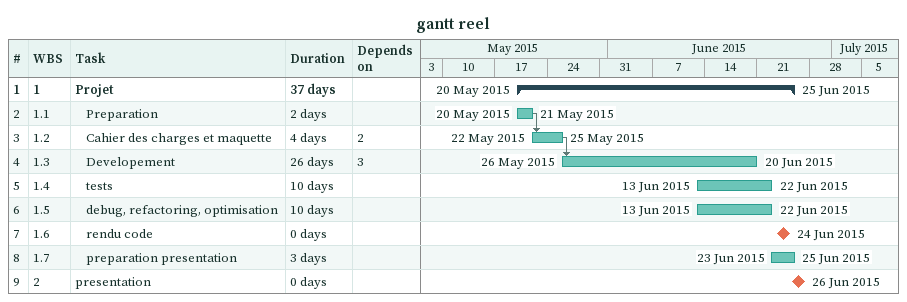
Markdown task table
gantt reel

| ID | WBS | Task | Duration | Start | Finish | Predecessors |
|---|---|---|---|---|---|---|
| 1 | 1 | **Projet** | 37d | 2015-05-20 | 2015-06-25 |  |
| 2 | 1.1 | Preparation | 2d | 2015-05-20 | 2015-05-21 |  |
| 3 | 1.2 | Cahier des charges et maquette | 4d | 2015-05-22 | 2015-05-25 | 2 |
| 4 | 1.3 | Developement | 26d | 2015-05-26 | 2015-06-20 | 3 |
| 5 | 1.4 | tests | 10d | 2015-06-13 | 2015-06-22 |  |
| 6 | 1.5 | debug, refactoring, optimisation | 10d | 2015-06-13 | 2015-06-22 |  |
| 7 | 1.6 | rendu code | 0d | 2015-06-24 | 2015-06-24 |  |
| 8 | 1.7 | preparation presentation | 3d | 2015-06-23 | 2015-06-25 |  |
| 9 | 2 | presentation | 0d | 2015-06-26 | 2015-06-26 |  |
